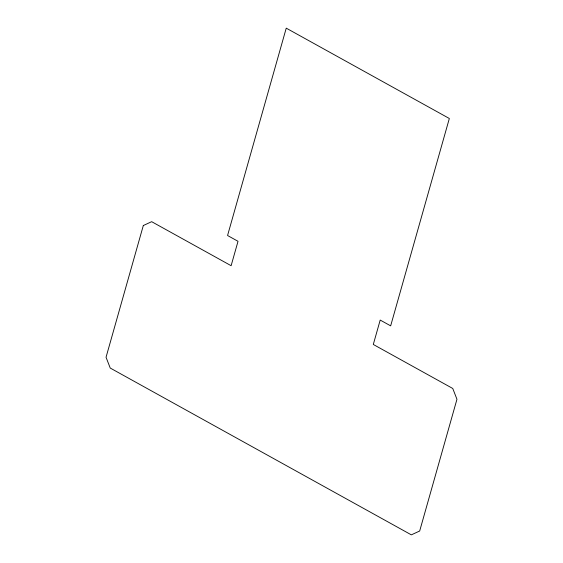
<?xml version="1.0" encoding="UTF-8"?>
<svg xmlns="http://www.w3.org/2000/svg" width="563" height="563" viewBox="0 0 563 563"><rect width="100%" height="100%" fill="white"/><g stroke="black" fill="none" stroke-linecap="round" stroke-linejoin="round"><path stroke-width="0.84" d="M143.319 225.531L106.041 357.266L110.242 368.054L411.335 534.85L419.681 531.008L456.959 399.273L452.758 388.477L373.297 344.465L380.201 320.065L390.659 325.857L449.337 118.497L286.243 28.15L227.565 235.51L238.022 241.302L231.119 265.701L151.665 221.681L143.319 225.531"/></g></svg>
